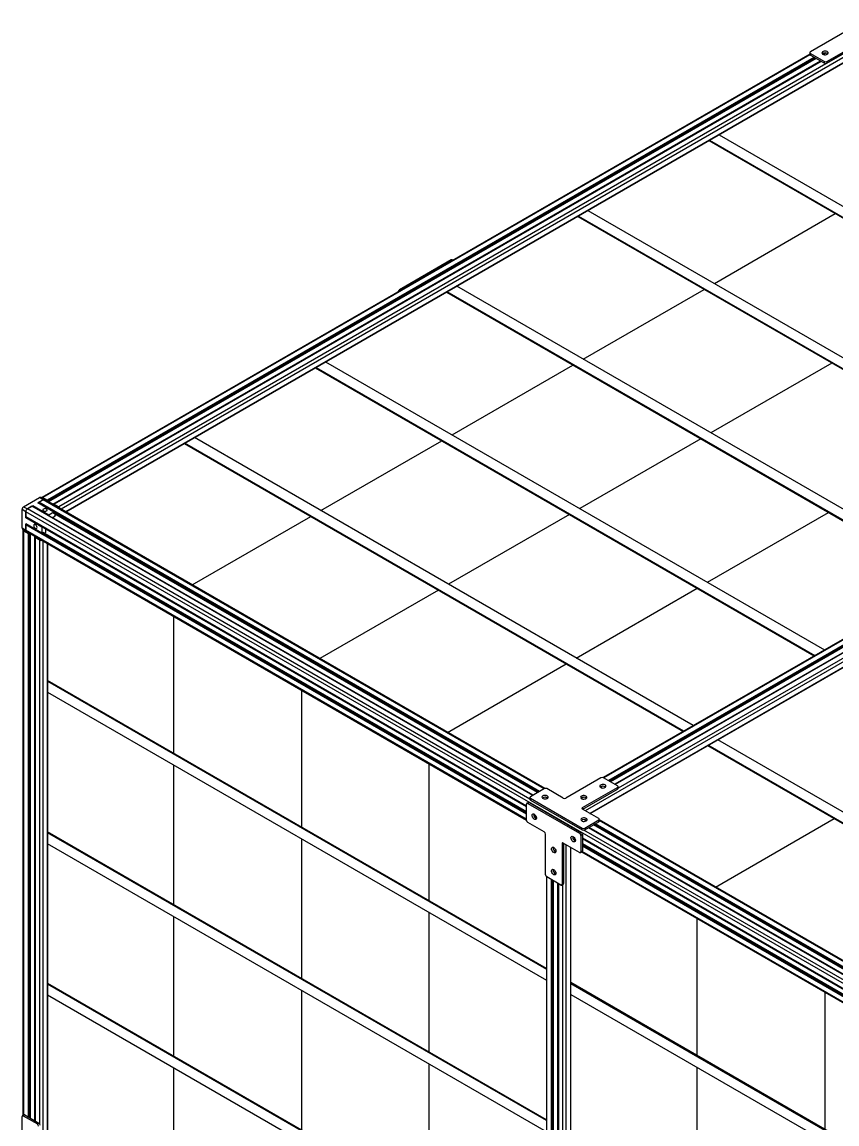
# Model space of a CAD drawing. Header units: millimetres. Extents: x 0 to 1189, y 0 to 841.
# Drawn here: x 607.3 to 697.5, y 277.9 to 400 of the extents above; entities that cross this region are included whole.
import ezdxf

# ---------------------------------------------------------------- set-up
doc = ezdxf.new("R2010")
doc.units = ezdxf.units.MM

msp = doc.modelspace()

# ---------------------------------------------------------------- linework, layer by layer
at = {"color": 7, "linetype": 'Continuous', "lineweight": 25}
for p, q in [((700.2844, 399.9509), (694.5569, 396.6445)), ((696.3953, 395.5831), (698.1985, 396.6241)), ((694.4983, 396.4094), (609.4376, 347.3049)), ((695.2074, 395.9015), (610.1803, 346.8164)), ((695.7005, 395.6168), (610.6735, 346.5317)), ((695.7248, 395.6028), (610.7406, 346.5425)), ((695.746, 395.5906), (610.8183, 346.5629)), ((612.0884, 345.7149), (698.4119, 395.5484)), ((612.1096, 345.7026), (698.4318, 395.5354)), ((694.4983, 396.5628), (694.4983, 396.3587)), ((694.5569, 396.4812), (696.1125, 395.5831)), ((694.5569, 396.4812), (694.5569, 396.2771)), ((694.5569, 396.2771), (696.1125, 395.379)), ((696.2641, 396.5115), (695.9939, 396.3555)), ((696.1125, 395.379), (696.1125, 395.5831)), ((696.3953, 395.379), (698.1985, 396.4199)), ((696.3953, 395.5831), (696.3953, 395.379)), ((683.3268, 386.8154), (738.5575, 354.9314)), ((683.3975, 386.8563), (738.6282, 354.9723)), ((684.4582, 387.4686), (739.6888, 355.5846)), ((668.8028, 378.4309), (724.0335, 346.5469)), ((668.8735, 378.4718), (724.1042, 346.5877)), ((669.9342, 379.0841), (725.1649, 347.2001)), ((683.9291, 371.005), (697.3217, 378.7364)), ((654.7892, 373.6054), (649.0616, 370.2989)), ((654.9513, 373.5794), (654.8892, 373.6153)), ((654.2788, 370.0464), (709.5095, 338.1624)), ((709.5802, 338.2032), (654.3495, 370.0872)), ((710.6409, 338.8155), (655.4102, 370.6995)), ((669.4051, 362.6205), (682.7977, 370.3519)), ((752.6083, 363.0428), (671.6107, 316.2839)), ((753.2397, 362.49), (672.4103, 315.8282)), ((639.7548, 361.6619), (694.9855, 329.7779)), ((639.8256, 361.7027), (695.0563, 329.8187)), ((640.8862, 362.315), (696.1169, 330.431)), ((654.8811, 354.236), (668.2737, 361.9673)), ((670.1465, 312.3183), (756.3663, 362.092)), ((670.1677, 312.306), (756.3863, 362.079)), ((753.7328, 362.2053), (672.9035, 315.5435)), ((753.7571, 362.1913), (672.9277, 315.5295)), ((753.7783, 362.1791), (672.9489, 315.5173)), ((696.9398, 362.1878), (683.5472, 354.4564)), ((681.593, 322.0465), (626.3623, 353.9305)), ((625.2309, 353.2774), (680.4616, 321.3934)), ((680.5323, 321.4342), (625.3016, 353.3182)), ((640.3571, 345.8514), (653.7497, 353.5828)), ((682.4158, 353.8033), (669.0232, 346.0719)), ((607.4413, 346.2721), (609.2091, 347.2926)), ((609.0181, 346.7088), (609.6192, 347.0558)), ((610.8001, 345.6802), (609.0181, 346.7088)), ((609.0889, 346.6843), (609.0747, 346.6762)), ((609.103, 346.7415), (609.103, 346.7088)), ((609.6192, 347.0558), (609.1171, 346.766)), ((609.6192, 347.0558), (609.2091, 347.2926)), ((609.7442, 347.0682), (609.3341, 347.3049)), ((609.5626, 347.2926), (610.0647, 347.0027)), ((665.1559, 315.0797), (609.7442, 347.0682)), ((610.0788, 346.9783), (610.0788, 346.9456)), ((610.0929, 346.9211), (610.1424, 346.8925)), ((610.1566, 346.868), (610.1566, 346.8301)), ((610.7506, 346.5415), (610.8001, 346.5129)), ((610.8142, 346.5211), (610.8142, 346.5537)), ((610.8283, 346.5619), (611.3304, 346.2721)), ((607.6746, 345.7291), (607.2645, 345.9659)), ((607.2645, 343.9245), (607.2645, 345.9659)), ((607.4413, 346.2721), (607.8514, 346.0353)), ((607.6746, 345.0351), (607.6746, 345.7291)), ((782.8391, 244.6088), (607.6746, 345.7291)), ((607.6746, 345.7291), (607.6746, 345.1494)), ((607.8514, 346.0353), (608.4525, 346.3823)), ((608.3535, 346.3251), (607.8514, 346.0353)), ((663.8177, 314.3131), (608.3635, 346.3261)), ((608.4312, 346.3047), (608.4159, 346.2958)), ((663.8389, 314.3253), (608.4412, 346.3057)), ((610.2344, 345.3536), (608.4525, 346.3823)), ((608.4525, 346.3823), (608.4525, 346.2992)), ((610.8001, 345.6802), (610.2344, 345.3536)), ((610.2344, 345.3536), (610.2344, 345.2705)), ((610.7364, 346.4954), (610.7364, 346.5333)), ((610.8001, 345.5169), (610.8001, 345.6802)), ((664.3563, 314.624), (610.8001, 345.5414)), ((610.8213, 345.5291), (610.8001, 345.5169)), ((610.9061, 345.2515), (611.0051, 345.423)), ((667.8919, 345.4187), (654.4993, 337.6874)), ((683.1654, 337.9078), (696.558, 345.6392)), ((607.7466, 345.0766), (607.6746, 345.0351)), ((609.4566, 344.0064), (607.6746, 345.0351)), ((609.4566, 343.3531), (607.6746, 344.3818)), ((607.6746, 343.6878), (607.6746, 344.3818)), ((607.6746, 344.2675), (607.6746, 343.6878)), ((607.6788, 345.1402), (663.133, 313.1272)), ((607.7171, 344.3083), (607.6888, 344.292)), ((607.7312, 345.11), (607.7312, 345.0922)), ((607.7312, 344.3492), (607.7312, 344.3328)), ((607.7354, 345.0831), (663.133, 313.1027)), ((610.5868, 345.0671), (610.9061, 345.2515)), ((663.8631, 314.3393), (610.611, 345.0811)), ((626.1045, 337.6236), (639.2258, 345.1983)), ((607.2645, 343.9245), (607.6746, 343.6878)), ((607.3163, 343.8101), (607.7264, 343.5733)), ((607.3681, 343.7204), (607.3681, 278.8757)), ((607.4413, 343.6183), (607.9433, 343.3285)), ((607.7264, 343.5733), (663.133, 311.5878)), ((607.9716, 343.3285), (607.9999, 343.3448)), ((608.0282, 343.3448), (608.0777, 343.3163)), ((608.106, 343.3163), (608.1388, 343.3352)), ((608.1625, 343.3215), (608.1625, 278.5973)), ((608.6556, 343.0369), (608.6556, 278.3126)), ((608.6799, 342.9734), (608.6799, 278.2986)), ((608.7187, 343.0005), (608.6858, 342.9815)), ((608.6858, 342.9652), (608.7353, 342.9366)), ((608.7012, 342.8958), (608.7012, 278.2863)), ((608.7353, 342.9203), (608.707, 342.904)), ((608.707, 342.8877), (609.2091, 342.5978)), ((609.5285, 344.0479), (609.4566, 344.0064)), ((609.4566, 344.0064), (609.4566, 343.3531)), ((609.4566, 343.3531), (609.598, 343.4348)), ((663.133, 312.5052), (609.5768, 343.4225)), ((609.598, 343.4348), (609.598, 343.4103)), ((609.7818, 343.3042), (609.8808, 343.4756)), ((609.8808, 343.4756), (609.8808, 343.8445)), ((663.133, 313.0744), (609.8808, 343.8163)), ((610.0705, 276.0802), (610.0705, 342.2201)), ((610.0917, 276.0694), (610.0917, 342.2078)), ((653.3679, 337.0342), (640.2466, 329.4595)), ((668.6414, 329.5233), (682.034, 337.2547)), ((624.0724, 318.9684), (624.0724, 334.1369)), ((654.3888, 321.2954), (667.51, 328.8702)), ((665.3225, 295.1552), (610.0917, 327.0393)), ((610.0917, 326.9576), (665.3225, 295.0736)), ((638.2146, 325.9729), (638.2146, 310.8043)), ((610.0917, 325.7328), (665.3225, 293.8487)), ((683.1853, 319.821), (738.416, 287.937)), ((738.4868, 287.9778), (683.2561, 319.8618)), ((739.5474, 288.5901), (684.3167, 320.4741)), ((624.0724, 302.1966), (624.0724, 317.6619)), ((652.3567, 302.6402), (652.3567, 317.8088)), ((671.3708, 316.265), (667.4817, 314.0199)), ((673.2093, 315.367), (671.6537, 316.265)), ((665.1129, 315.0608), (663.5573, 314.1628)), ((667.1989, 314.0199), (665.3958, 315.0608)), ((669.3202, 312.9586), (673.2093, 315.2037)), ((669.3556, 312.7749), (673.2093, 314.9995)), ((671.5275, 315.3186), (671.3188, 315.1981)), ((673.2093, 314.9995), (673.2093, 315.2037)), ((673.2679, 315.0812), (673.2679, 315.2853)), ((663.4987, 314.0811), (663.4987, 313.877)), ((663.5573, 313.9995), (669.2849, 310.693)), ((663.5573, 313.9995), (663.5573, 313.7953)), ((663.5573, 313.7953), (669.2849, 310.4889)), ((665.4478, 313.9939), (665.2391, 314.1144)), ((669.4062, 314.094), (669.1974, 313.9735)), ((663.133, 311.5499), (663.133, 313.3463)), ((663.3512, 313.5399), (663.1745, 313.4378)), ((663.4512, 313.53), (663.2744, 313.4279)), ((663.2744, 313.4279), (669.002, 310.1215)), ((663.4512, 313.53), (669.1788, 310.2235)), ((671.1233, 311.7544), (669.3202, 312.7953)), ((665.0776, 310.264), (663.2744, 311.3049)), ((664.2204, 311.8774), (663.9502, 312.0334)), ((669.7612, 311.5038), (669.5524, 311.6243)), ((669.5677, 310.693), (671.1233, 311.5911)), ((669.5677, 310.4889), (671.1233, 311.3869)), ((671.1233, 311.3869), (671.1233, 311.5911)), ((671.1819, 311.4686), (671.1819, 311.6727)), ((723.1104, 281.6233), (671.1819, 311.6009)), ((684.059, 304.1672), (697.1802, 311.7419)), ((665.3225, 278.3834), (610.0917, 310.2675)), ((665.3225, 278.3018), (610.0917, 310.1859)), ((665.219, 305.5281), (665.219, 310.0191)), ((669.002, 310.1215), (669.1788, 310.2235)), ((669.3202, 309.9786), (669.1434, 309.8765)), ((669.2849, 310.4889), (669.2849, 310.693)), ((669.3202, 309.9786), (669.3202, 308.1822)), ((669.5677, 310.693), (669.5677, 310.4889)), ((721.7721, 280.8567), (670.0049, 310.7413)), ((721.7934, 280.8689), (670.0261, 310.7535)), ((721.8176, 280.8829), (670.0503, 310.7675)), ((722.3107, 281.1676), (670.5435, 311.0522)), ((665.3225, 277.077), (610.0917, 308.9611)), ((638.2146, 309.4978), (638.2146, 294.0325)), ((667.0575, 308.9577), (667.0575, 304.4667)), ((669.002, 307.9985), (667.1989, 309.0394)), ((667.2342, 309.019), (667.2342, 304.5688)), ((668.5338, 309.3874), (668.2636, 309.5434)), ((669.1434, 309.8765), (669.1434, 308.0801)), ((669.3202, 309.5554), (721.0875, 279.6708)), ((669.3202, 309.5309), (721.0875, 279.6463)), ((721.0875, 279.618), (669.3202, 309.5026)), ((721.0875, 279.0488), (669.3202, 308.9334)), ((666.117, 308.3153), (666.117, 308.5565)), ((668.025, 242.6238), (668.025, 308.5625)), ((668.0462, 242.613), (668.0462, 308.5502)), ((669.102, 307.9886), (669.2788, 308.0906)), ((669.1434, 308.0801), (669.3202, 308.1822)), ((669.2348, 308.0653), (721.0875, 278.1313)), ((665.3225, 305.311), (665.3225, 245.5009)), ((666.916, 304.3851), (665.3604, 305.2831)), ((666.117, 305.8657), (666.117, 306.1068)), ((666.117, 245.1327), (666.117, 304.8464)), ((666.6101, 244.8481), (666.6101, 304.5617)), ((666.6344, 304.5477), (666.6344, 244.834)), ((666.6556, 304.5354), (666.6556, 244.8218)), ((667.016, 304.3752), (667.1928, 304.4772)), ((667.0575, 304.4667), (667.2342, 304.5688)), ((624.0724, 285.4249), (624.0724, 300.8902)), ((652.3567, 285.8685), (652.3567, 301.3338)), ((682.0269, 285.512), (682.0269, 300.6805)), ((665.3225, 261.6117), (610.0917, 293.4958)), ((665.3225, 261.5301), (610.0917, 293.4141)), ((723.277, 261.6988), (668.0462, 293.5829)), ((668.0462, 293.5012), (723.277, 261.6172)), ((665.3225, 260.3052), (610.0917, 292.1893)), ((638.2146, 292.7261), (638.2146, 277.2608)), ((668.0462, 292.2764), (723.277, 260.3923)), ((696.1691, 292.5165), (696.1691, 277.3479)), ((652.3567, 269.0967), (652.3567, 284.562)), ((624.0724, 268.6531), (624.0724, 284.1184)), ((682.0269, 268.7402), (682.0269, 284.2055)), ((607.2645, 272.1343), (607.2645, 278.7483)), ((607.4827, 278.9419), (607.3059, 278.8398)), ((607.5827, 278.932), (607.4059, 278.8299)), ((607.4059, 278.8299), (608.9616, 277.9319)), ((607.5827, 278.932), (609.1384, 278.0339)), ((608.9616, 277.9319), (609.1384, 278.0339))]:
    msp.add_line(p, q, dxfattribs=at)
at = {"color": 8, "linetype": 'Continuous', "lineweight": 25}
for p, q in [((694.5051, 396.3288), (609.5626, 347.2926)), ((694.9882, 396.0281), (610.0647, 347.0027)), ((695.0165, 396.0117), (610.0788, 346.9783)), ((695.0448, 395.9954), (610.0788, 346.9456)), ((695.073, 395.9791), (610.0929, 346.9211)), ((695.1225, 395.9505), (610.1424, 346.8925)), ((695.1508, 395.9342), (610.1566, 346.868)), ((695.7307, 395.5994), (610.7506, 346.5415)), ((695.7519, 395.5872), (610.8283, 346.5619)), ((698.1985, 396.4199), (611.3304, 346.2721)), ((698.4106, 396.1342), (611.5804, 346.0082)), ((698.4106, 395.5544), (612.0825, 345.7183)), ((698.426, 395.5388), (612.1038, 345.706)), ((696.0916, 396.5099), (695.9065, 396.4031)), ((696.1597, 396.5166), (695.9323, 396.3853)), ((654.8927, 373.5456), (654.7892, 373.6054)), ((649.0616, 370.2989), (649.1651, 370.2391)), ((756.3651, 362.6777), (669.6385, 312.6116)), ((752.6083, 362.9583), (671.689, 316.2446)), ((753.0204, 362.6166), (672.1911, 315.9548)), ((753.0487, 362.6002), (672.2194, 315.9384)), ((753.077, 362.5839), (672.2477, 315.9221)), ((753.1053, 362.5676), (672.276, 315.9058)), ((753.1548, 362.539), (672.3255, 315.8772)), ((753.1831, 362.5227), (672.3537, 315.8609)), ((756.3651, 362.098), (670.1406, 312.3217)), ((756.3804, 362.0824), (670.1618, 312.3094)), ((753.7629, 362.1879), (672.9336, 315.5261)), ((753.7841, 362.1757), (672.9548, 315.5139)), ((754.3013, 361.8946), (673.2679, 315.115)), ((664.4906, 314.7016), (609.0889, 346.6843)), ((664.5472, 314.7342), (609.103, 346.7415)), ((664.5189, 314.7179), (609.103, 346.7088)), ((664.5755, 314.7506), (609.1171, 346.766)), ((665.0775, 315.0404), (609.6192, 347.0558)), ((663.4987, 313.9108), (607.8514, 346.0353)), ((663.8118, 314.3097), (608.3535, 346.3251)), ((663.833, 314.3219), (608.4312, 346.3047)), ((610.8142, 346.5211), (610.8001, 346.5129)), ((664.4411, 314.673), (610.8001, 345.6393)), ((664.4128, 314.6567), (610.8001, 345.6067)), ((663.133, 313.1339), (607.6746, 345.1494)), ((663.133, 312.2521), (607.6746, 344.2675)), ((663.133, 312.2847), (607.6888, 344.292)), ((663.133, 312.3174), (607.7171, 344.3083)), ((663.133, 313.1094), (607.7312, 345.0922)), ((663.133, 312.35), (607.7312, 344.3328)), ((607.4413, 343.6183), (607.4413, 278.918)), ((663.133, 311.6723), (607.6746, 343.6878)), ((607.9433, 343.3285), (607.9433, 278.7238)), ((607.9716, 343.3285), (607.9716, 278.7075)), ((607.9999, 343.3448), (607.9999, 278.6911)), ((608.0282, 343.3448), (608.0282, 278.6748)), ((608.0777, 343.3163), (608.0777, 278.6462)), ((608.106, 343.3163), (608.106, 278.6299)), ((608.6858, 342.9652), (608.6858, 278.2952)), ((608.707, 342.8877), (608.707, 278.2829)), ((608.7353, 342.9366), (608.7353, 342.9203)), ((663.133, 312.4072), (609.4919, 343.3736)), ((663.133, 312.4399), (609.5202, 343.3899)), ((609.2091, 342.5978), (609.2091, 277.9712)), ((609.5626, 342.5133), (609.5626, 275.7885)), ((610.0647, 342.2235), (610.0647, 276.0783)), ((610.0859, 342.2112), (610.0859, 276.0728)), ((669.3202, 312.9586), (669.3202, 312.7953)), ((664.2254, 311.8092), (663.998, 311.9405)), ((664.2229, 311.778), (664.0379, 311.8848)), ((722.5017, 281.2778), (670.7344, 311.1624)), ((722.53, 281.2942), (670.7627, 311.1788)), ((723.032, 281.584), (671.1819, 311.5164)), ((721.4532, 280.4544), (669.478, 310.459)), ((721.7663, 280.8533), (669.999, 310.7379)), ((721.7875, 280.8655), (670.0202, 310.7501)), ((722.3673, 281.2003), (670.6001, 311.0849)), ((722.3956, 281.2166), (670.6283, 311.1012)), ((722.4451, 281.2452), (670.6778, 311.1298)), ((722.4734, 281.2615), (670.7061, 311.1461)), ((667.1989, 309.0394), (667.0575, 308.9577)), ((667.5171, 242.3321), (667.5171, 308.8557)), ((668.5388, 309.3192), (668.3113, 309.4505)), ((668.5363, 309.288), (668.3512, 309.3948)), ((721.0875, 279.6775), (669.3202, 309.5621)), ((721.0875, 279.653), (669.3202, 309.5376)), ((721.0875, 278.9835), (669.3202, 308.8681)), ((721.0875, 278.9508), (669.3202, 308.8354)), ((721.0875, 278.8936), (669.3202, 308.7783)), ((721.0875, 278.861), (669.3202, 308.7456)), ((721.0875, 278.8283), (669.3202, 308.7129)), ((668.0191, 242.6219), (668.0191, 308.5659)), ((668.0403, 242.6164), (668.0403, 308.5536)), ((721.0875, 278.2159), (669.3013, 308.1115)), ((721.0875, 278.7957), (669.3202, 308.6803)), ((665.3958, 245.5316), (665.3958, 305.2627)), ((665.8978, 245.2592), (665.8978, 304.9729)), ((665.9261, 245.2429), (665.9261, 304.9566)), ((665.9544, 245.2266), (665.9544, 304.9402)), ((665.9827, 245.2102), (665.9827, 304.9239)), ((666.0322, 245.1817), (666.0322, 304.8953)), ((666.0604, 245.1653), (666.0604, 304.879)), ((666.6403, 244.8306), (666.6403, 304.5443)), ((666.6615, 244.8184), (666.6615, 304.532)), ((667.1635, 242.2321), (667.1635, 304.4603))]:
    msp.add_line(p, q, dxfattribs=at)
at = {"color": 7, "linetype": 'Continuous', "lineweight": 25, "flags": 128}
for points in [[(696.4271, 396.3812), (696.4931, 396.4345), (696.5255, 396.4974), (696.5209, 396.5629), (696.4796, 396.624), (696.4062, 396.674), (696.3086, 396.7076), (696.1975, 396.721), (696.0848, 396.7129), (695.9827, 396.6841), (695.9024, 396.6377), (695.8525, 396.5788), (695.8385, 396.5138), (695.8618, 396.4496), (695.9199, 396.3933), (696.0066, 396.3509), (696.1124, 396.3271), (696.2259, 396.3244), (696.3347, 396.3431), (696.4271, 396.3812)], [(609.9869, 346.0271), (609.9058, 346.0584), (609.8101, 346.0694), (609.7144, 346.0584), (609.6333, 346.0271), (609.5791, 345.9803), (609.5601, 345.9251), (609.5791, 345.8699), (609.6333, 345.823), (609.7144, 345.7918), (609.8101, 345.7808), (609.9058, 345.7918), (609.9869, 345.823), (610.0411, 345.8699), (610.0601, 345.9251), (610.0411, 345.9803), (609.9869, 346.0271)], [(608.7494, 344.2921), (608.6818, 344.3156), (608.6244, 344.3045), (608.5861, 344.2604), (608.5727, 344.19), (608.5861, 344.1041), (608.6244, 344.0158), (608.6818, 343.9384), (608.7494, 343.8838), (608.8171, 343.8603), (608.8744, 343.8715), (608.9128, 343.9156), (608.9262, 343.9859), (608.9128, 344.0718), (608.8744, 344.1602), (608.8171, 344.2375), (608.7494, 344.2921)], [(671.8269, 315.467), (671.7345, 315.5051), (671.6256, 315.5238), (671.5122, 315.5211), (671.4064, 315.4972), (671.3197, 315.4549), (671.2616, 315.3985), (671.2382, 315.3344), (671.2523, 315.2693), (671.3022, 315.2104), (671.3825, 315.1641), (671.4845, 315.1353), (671.5972, 315.1271), (671.7084, 315.1406), (671.8059, 315.1742), (671.8793, 315.2242), (671.9206, 315.2853), (671.9253, 315.3508), (671.8929, 315.4136), (671.8269, 315.467)], [(665.4276, 314.2628), (665.3352, 314.3009), (665.2263, 314.3196), (665.1128, 314.3169), (665.007, 314.293), (664.9204, 314.2507), (664.8622, 314.1943), (664.8389, 314.1302), (664.853, 314.0651), (664.9029, 314.0062), (664.9832, 313.9599), (665.0852, 313.9311), (665.1979, 313.9229), (665.309, 313.9364), (665.4066, 313.97), (665.48, 314.02), (665.5213, 314.0811), (665.526, 314.1466), (665.4936, 314.2094), (665.4276, 314.2628)], [(669.7056, 314.2424), (669.6132, 314.2805), (669.5043, 314.2992), (669.3908, 314.2965), (669.285, 314.2726), (669.1984, 314.2303), (669.1402, 314.1739), (669.1169, 314.1098), (669.131, 314.0447), (669.1809, 313.9858), (669.2612, 313.9394), (669.3632, 313.9106), (669.4759, 313.9025), (669.587, 313.916), (669.6846, 313.9496), (669.758, 313.9996), (669.7993, 314.0607), (669.804, 314.1262), (669.7716, 314.189), (669.7056, 314.2424)], [(663.9816, 311.6765), (663.9023, 311.7375), (663.8317, 311.8224), (663.7773, 311.922), (663.7451, 312.0256), (663.7384, 312.1218), (663.7582, 312.2004), (663.8021, 312.2526), (663.8654, 312.273), (663.9414, 312.2593), (664.0217, 312.2129), (664.0977, 312.1389), (664.161, 312.0454), (664.205, 311.9424), (664.2247, 311.8411), (664.218, 311.7525), (664.1858, 311.6862), (664.1314, 311.6494), (664.0608, 311.6461), (663.9816, 311.6765)], [(669.7409, 311.7727), (669.6485, 311.8108), (669.5397, 311.8295), (669.4262, 311.8268), (669.3204, 311.803), (669.2337, 311.7606), (669.1756, 311.7043), (669.1523, 311.6401), (669.1663, 311.5751), (669.2162, 311.5162), (669.2965, 311.4698), (669.3985, 311.441), (669.5112, 311.4329), (669.6224, 311.4464), (669.72, 311.4799), (669.7934, 311.5299), (669.8346, 311.591), (669.8393, 311.6565), (669.8069, 311.7194), (669.7409, 311.7727)], [(668.2949, 309.1865), (668.2157, 309.2475), (668.1451, 309.3324), (668.0907, 309.432), (668.0584, 309.5355), (668.0518, 309.6318), (668.0715, 309.7103), (668.1154, 309.7626), (668.1788, 309.783), (668.2548, 309.7692), (668.3351, 309.7229), (668.411, 309.6489), (668.4744, 309.5554), (668.5183, 309.4524), (668.538, 309.3511), (668.5314, 309.2625), (668.4991, 309.1962), (668.4447, 309.1594), (668.3741, 309.156), (668.2949, 309.1865)], [(666.1382, 307.9819), (666.059, 308.0429), (665.9884, 308.1278), (665.934, 308.2274), (665.9017, 308.3309), (665.8951, 308.4272), (665.9148, 308.5057), (665.9587, 308.558), (666.0221, 308.5784), (666.0981, 308.5646), (666.1784, 308.5183), (666.2543, 308.4443), (666.3177, 308.3508), (666.3616, 308.2478), (666.3813, 308.1465), (666.3747, 308.0579), (666.3425, 307.9916), (666.2881, 307.9548), (666.2174, 307.9514), (666.1382, 307.9819)], [(666.1382, 305.5322), (666.059, 305.5932), (665.9884, 305.6781), (665.934, 305.7778), (665.9017, 305.8813), (665.8951, 305.9776), (665.9148, 306.0561), (665.9587, 306.1084), (666.0221, 306.1287), (666.0981, 306.115), (666.1784, 306.0686), (666.2543, 305.9947), (666.3177, 305.9011), (666.3616, 305.7981), (666.3813, 305.6969), (666.3747, 305.6083), (666.3425, 305.542), (666.2881, 305.5051), (666.2174, 305.5018), (666.1382, 305.5322)]]:
    msp.add_lwpolyline(points, dxfattribs=at)
at = {"color": 7, "linetype": 'Continuous', "lineweight": 25}
for centre, radius, start, end in [((694.5878, 396.5628), 0.0873, 110.783421, 249.216579), ((694.5984, 396.3687), 0.1006, 185.694799, 245.625342), ((696.1832, 396.0517), 0.4726, 51.18562, 128.81438), ((696.2539, 395.8561), 0.3074, 242.609672, 297.390328), ((696.2539, 395.652), 0.3074, 242.609672, 297.390328), ((654.8478, 373.5236), 0.1006, 65.692881, 125.617577), ((649.2289, 370.038), 0.31, 122.66877, 168.317731), ((609.0723, 346.7102), 0.0307, 302.605478, 357.394522), ((609.1337, 346.7401), 0.0307, 122.605478, 177.394522), ((609.2823, 347.1904), 0.1257, 65.692881, 125.617577), ((609.4937, 347.2096), 0.1078, 50.291487, 148.544151), ((609.6924, 346.9536), 0.1257, 65.692881, 125.617577), ((610.0481, 346.9769), 0.0307, 2.605478, 57.394522), ((610.1095, 346.947), 0.0307, 182.605478, 237.394522), ((610.1259, 346.8666), 0.0307, 2.605478, 57.394522), ((610.745, 346.5347), 0.00873, 50.796715, 189.214037), ((610.8228, 346.5551), 0.00873, 50.796715, 189.214037), ((607.6483, 345.9484), 0.3842, 122.605478, 177.394522), ((608.0584, 345.7117), 0.3842, 122.605478, 177.394522), ((608.3593, 346.3169), 0.0101, 65.692881, 125.617577), ((608.4371, 346.2965), 0.0101, 65.692881, 125.617577), ((610.8056, 346.5197), 0.00873, 230.796715, 9.214037), ((611.1216, 345.9468), 0.3865, 16.970983, 57.303846), ((607.6842, 345.1482), 0.00959, 172.74417, 235.943649), ((607.7053, 344.2661), 0.0307, 122.605478, 177.394522), ((607.7005, 344.3342), 0.0307, 302.605478, 357.394522), ((607.7407, 345.091), 0.00959, 172.74417, 235.943649), ((607.387, 343.911), 0.1232, 173.701152, 234.986667), ((607.4787, 343.7195), 0.1078, 151.450922, 249.719467), ((607.7936, 343.6726), 0.1199, 172.74417, 235.943649), ((607.9575, 343.3558), 0.0307, 242.609672, 297.390328), ((608.0141, 343.3175), 0.0307, 62.609672, 117.390328), ((608.0918, 343.3436), 0.0307, 242.609672, 297.390328), ((608.6889, 342.9734), 0.00873, 110.783421, 249.216579), ((608.7101, 342.8958), 0.00873, 110.783421, 249.216579), ((608.7322, 342.9285), 0.00873, 290.783421, 69.216579), ((609.3864, 342.9414), 0.3866, 242.700889, 283.03031), ((671.5122, 315.9921), 0.3074, 62.609672, 117.390328), ((665.2543, 314.7879), 0.3074, 62.609672, 117.390328), ((671.583, 314.8523), 0.4754, 51.448082, 128.551918), ((673.1783, 315.2853), 0.0873, 290.783421, 69.216579), ((673.1678, 315.0912), 0.1006, 294.374658, 354.305201), ((663.5988, 313.887), 0.1006, 185.694799, 245.625342), ((663.5883, 314.0811), 0.0873, 110.783421, 249.216579), ((665.1836, 313.6481), 0.4754, 51.448082, 128.551918), ((667.3403, 314.2928), 0.3074, 242.609672, 297.390328), ((669.4616, 313.6277), 0.4754, 51.448082, 128.551918), ((663.2192, 313.3602), 0.0873, 50.796715, 189.214037), ((663.3926, 313.4482), 0.1006, 54.382423, 114.307119), ((669.3512, 312.8769), 0.0873, 110.783421, 249.216579), ((663.4401, 311.5638), 0.3074, 182.605478, 237.394522), ((664.3918, 312.195), 0.4753, 171.434107, 248.560517), ((669.497, 311.1581), 0.4754, 51.448082, 128.551918), ((671.0923, 311.6727), 0.0873, 290.783421, 69.216579), ((671.0818, 311.4786), 0.1006, 294.374658, 354.305201), ((664.9119, 310.0051), 0.3074, 2.605478, 57.394522), ((668.8364, 309.8626), 0.3074, 2.605478, 57.394522), ((669.0132, 309.9646), 0.3074, 2.605478, 57.394522), ((669.4263, 310.966), 0.3074, 242.609672, 297.390328), ((669.4263, 310.7618), 0.3074, 242.609672, 297.390328), ((667.1437, 308.9717), 0.0873, 50.796715, 189.214037), ((668.7051, 309.705), 0.4753, 171.434107, 248.560517), ((666.5485, 308.5004), 0.4753, 171.434107, 248.560517), ((669.0572, 308.0662), 0.0873, 230.796715, 9.214037), ((669.2251, 308.1701), 0.0959, 304.056351, 7.25583), ((665.526, 305.5421), 0.3074, 182.605478, 237.394522), ((666.5485, 306.0508), 0.4753, 171.434107, 248.560517), ((666.9713, 304.4528), 0.0873, 230.796715, 9.214037), ((667.1391, 304.5567), 0.0959, 304.056351, 7.25583), ((607.3507, 278.7623), 0.0873, 50.796715, 189.214037), ((607.5241, 278.8502), 0.1006, 54.382423, 114.307119), ((608.796, 277.673), 0.3074, 2.605478, 57.394522), ((608.9727, 277.775), 0.3074, 2.605478, 57.394522)]:
    msp.add_arc(centre, radius, start, end, dxfattribs=at)

doc.saveas('drawing.dxf')
